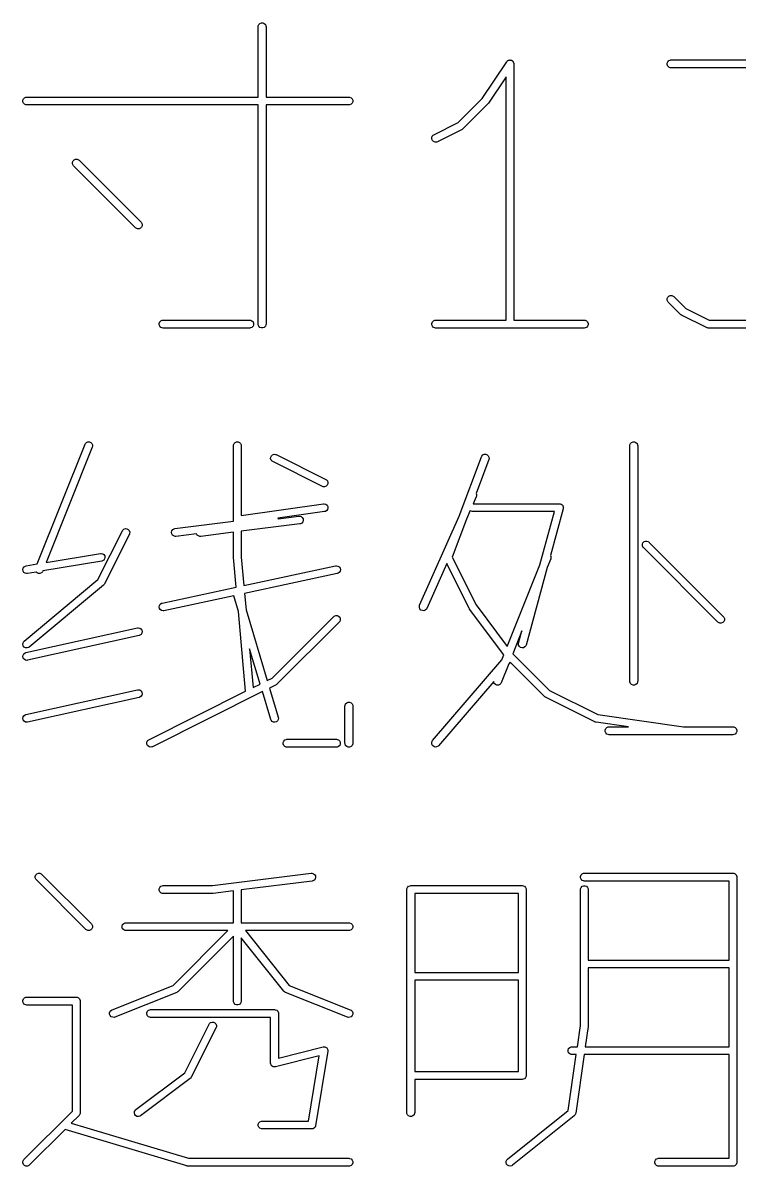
# Model space of a CAD drawing. Extents: x 20 to 200, y -176 to -20.
# Drawn here: x 42.64 to 56.41, y -176.46 to -154.49 of the extents above; entities that cross this region are included whole.
import ezdxf

# ---------------------------------------------------------------- set-up
doc = ezdxf.new("R2010")
doc.units = 0
doc.layers.add('BLACK', color=7, linetype='CONTINUOUS')

msp = doc.modelspace()

# ---------------------------------------------------------------- linework, layer by layer
at = {"layer": 'BLACK', "linetype": 'CONTINUOUS'}
for p, q in [((47.16654, -154.566569), (47.167981, -154.551937)), ((47.16654, -155.92014), (47.16654, -154.566569)), ((47.167981, -154.551937), (47.17918, -154.524901)), ((47.17918, -154.524901), (47.199872, -154.504209)), ((47.199872, -154.504209), (47.226908, -154.49301)), ((47.226908, -154.49301), (47.256172, -154.49301)), ((47.256172, -154.49301), (47.283208, -154.504209)), ((47.283208, -154.504209), (47.3039, -154.524901)), ((47.3039, -154.524901), (47.315099, -154.551937)), ((47.315099, -154.551937), (47.31654, -154.566569)), ((47.31654, -154.566569), (47.31654, -155.92014)), ((51.468967, -155.947359), (51.94104, -155.239253)), ((51.94104, -155.239253), (51.941073, -155.239211)), ((51.941073, -155.239211), (51.941084, -155.239187)), ((51.941084, -155.239187), (51.941139, -155.239131)), ((51.941139, -155.239131), (51.950355, -155.227877)), ((51.950355, -155.227877), (51.956527, -155.223743)), ((51.956527, -155.223743), (51.961776, -155.218495)), ((51.961776, -155.218495), (51.968565, -155.215682)), ((51.968565, -155.215682), (51.974671, -155.211594)), ((51.974671, -155.211594), (51.981951, -155.210137)), ((51.981951, -155.210137), (51.988812, -155.207296)), ((51.988812, -155.207296), (51.99616, -155.207296)), ((51.99616, -155.207296), (52.003365, -155.205855)), ((52.003365, -155.205855), (52.010649, -155.207296)), ((52.010649, -155.207296), (52.018076, -155.207296)), ((52.018076, -155.207296), (52.024864, -155.210108)), ((52.024864, -155.210108), (52.032073, -155.211534)), ((52.032073, -155.211534), (52.038251, -155.215653)), ((52.038251, -155.215653), (52.045112, -155.218495)), ((52.045112, -155.218495), (52.050307, -155.22369)), ((52.050307, -155.22369), (52.056422, -155.227767)), ((52.056422, -155.227767), (52.060553, -155.233936)), ((52.060553, -155.233936), (52.065804, -155.239187)), ((52.065804, -155.239187), (52.068616, -155.245976)), ((52.068616, -155.245976), (52.072705, -155.252082)), ((52.072705, -155.252082), (52.074161, -155.259362)), ((52.074161, -155.259362), (52.077003, -155.266223)), ((52.077003, -155.266223), (52.078428, -155.280701)), ((55.025123, -155.266223), (55.036322, -155.239187)), ((55.025123, -155.295487), (55.025123, -155.266223)), ((55.036322, -155.239187), (55.057014, -155.218495)), ((55.057014, -155.218495), (55.08405, -155.207296)), ((55.08405, -155.207296), (55.098682, -155.205855)), ((55.098682, -155.205855), (58.19392, -155.205855)), ((52.078428, -155.280701), (52.078444, -155.280777)), ((52.078444, -155.280777), (52.078438, -155.280802)), ((52.078438, -155.280802), (52.078444, -155.280855)), ((52.078444, -155.280855), (52.078444, -160.205855)), ((55.036322, -155.322523), (55.025123, -155.295487)), ((55.057014, -155.343215), (55.036322, -155.322523)), ((55.08405, -155.354414), (55.057014, -155.343215)), ((55.098682, -155.355855), (55.08405, -155.354414)), ((58.028638, -155.355855), (55.098682, -155.355855)), ((51.928444, -155.528563), (51.589657, -156.036743)), ((51.928444, -160.205855), (51.928444, -155.528563)), ((42.676062, -155.93278), (42.703098, -155.921581)), ((42.703098, -155.921581), (42.71773, -155.92014)), ((42.71773, -155.92014), (47.16654, -155.92014)), ((47.31654, -155.92014), (48.908206, -155.92014)), ((48.908206, -155.92014), (48.922838, -155.921581)), ((48.922838, -155.921581), (48.949874, -155.93278)), ((42.644171, -155.980508), (42.65537, -155.953472)), ((42.644171, -156.009772), (42.644171, -155.980508)), ((42.65537, -156.036808), (42.644171, -156.009772)), ((42.65537, -155.953472), (42.676062, -155.93278)), ((42.676062, -156.0575), (42.65537, -156.036808)), ((42.703098, -156.068699), (42.676062, -156.0575)), ((42.71773, -156.07014), (42.703098, -156.068699)), ((47.16654, -156.07014), (42.71773, -156.07014)), ((47.16654, -160.280855), (47.16654, -156.07014)), ((48.908206, -156.07014), (47.31654, -156.07014)), ((47.31654, -156.07014), (47.31654, -160.280855)), ((48.922838, -156.068699), (48.908206, -156.07014)), ((48.949874, -156.0575), (48.922838, -156.068699)), ((48.949874, -155.93278), (48.970566, -155.953472)), ((48.970566, -156.036808), (48.949874, -156.0575)), ((48.970566, -155.953472), (48.981765, -155.980508)), ((48.981765, -156.009772), (48.970566, -156.036808)), ((48.981765, -155.980508), (48.981765, -156.009772)), ((51.006635, -156.409691), (51.468967, -155.947359)), ((51.580286, -156.048173), (51.104096, -156.524364)), ((51.580319, -156.048132), (51.580286, -156.048173)), ((51.580341, -156.048118), (51.580319, -156.048132)), ((51.585124, -156.042276), (51.580341, -156.048118)), ((51.589613, -156.036808), (51.585124, -156.042276)), ((51.589622, -156.036785), (51.589613, -156.036808)), ((51.589657, -156.036743), (51.589622, -156.036785)), ((50.541331, -156.642344), (51.006635, -156.409691)), ((51.084604, -156.538413), (50.608413, -156.776508)), ((51.090901, -156.534448), (51.084604, -156.538413)), ((51.092731, -156.533691), (51.090901, -156.534448)), ((51.09479, -156.532), (51.092731, -156.533691)), ((51.097046, -156.530581), (51.09479, -156.532)), ((51.098343, -156.529084), (51.097046, -156.530581)), ((51.104096, -156.524364), (51.098343, -156.529084)), ((50.500461, -156.700045), (50.509715, -156.672284)), ((50.502535, -156.729235), (50.500461, -156.700045)), ((50.515622, -156.75541), (50.502535, -156.729235)), ((50.509715, -156.672284), (50.528888, -156.650176)), ((50.53773, -156.774583), (50.515622, -156.75541)), ((50.528888, -156.650176), (50.541331, -156.642344)), ((50.565491, -156.783837), (50.53773, -156.774583)), ((50.594681, -156.781763), (50.565491, -156.783837)), ((50.608413, -156.776508), (50.594681, -156.781763)), ((43.596552, -157.170986), (43.607751, -157.143949)), ((43.596552, -157.200248), (43.596552, -157.170986)), ((43.607751, -157.227285), (43.596552, -157.200248)), ((43.607751, -157.143949), (43.628443, -157.123257)), ((43.617078, -157.23865), (43.607751, -157.227285)), ((44.807554, -158.429126), (43.617078, -157.23865)), ((43.628443, -157.123257), (43.65548, -157.112058)), ((43.65548, -157.112058), (43.684742, -157.112058)), ((43.684742, -157.112058), (43.711779, -157.123257)), ((43.711779, -157.123257), (43.723144, -157.132584)), ((43.723144, -157.132584), (44.91362, -158.32306)), ((44.91362, -158.32306), (44.922947, -158.334425)), ((44.922947, -158.334425), (44.934146, -158.361461)), ((44.818919, -158.438453), (44.807554, -158.429126)), ((44.845955, -158.449652), (44.818919, -158.438453)), ((44.875218, -158.449652), (44.845955, -158.449652)), ((44.902254, -158.438453), (44.875218, -158.449652)), ((44.922947, -158.41776), (44.902254, -158.438453)), ((44.934146, -158.390724), (44.922947, -158.41776)), ((44.934146, -158.361461), (44.934146, -158.390724)), ((55.025123, -159.790032), (55.036322, -159.762996)), ((55.025123, -159.819295), (55.025123, -159.790032)), ((55.036321, -159.846332), (55.025123, -159.819295)), ((55.045649, -159.857697), (55.036321, -159.846332)), ((55.036322, -159.762996), (55.057014, -159.742303)), ((55.283744, -160.095793), (55.045649, -159.857697)), ((55.057014, -159.742303), (55.084051, -159.731105)), ((55.084051, -159.731105), (55.113314, -159.731105)), ((55.113314, -159.731105), (55.14035, -159.742304)), ((55.14035, -159.742304), (55.151715, -159.751631)), ((55.151715, -159.751631), (55.381204, -159.981121)), ((55.289493, -160.100511), (55.283744, -160.095793)), ((55.290793, -160.10201), (55.289493, -160.100511)), ((55.293052, -160.103431), (55.290793, -160.10201)), ((55.295109, -160.10512), (55.293052, -160.103431)), ((55.381204, -159.981121), (55.830673, -160.205855)), ((45.263219, -160.266223), (45.274418, -160.239187)), ((45.263219, -160.295487), (45.263219, -160.266223)), ((45.274418, -160.322523), (45.263219, -160.295487)), ((45.274418, -160.239187), (45.29511, -160.218495)), ((45.29511, -160.343215), (45.274418, -160.322523)), ((45.29511, -160.218495), (45.322146, -160.207296)), ((45.322146, -160.207296), (45.336778, -160.205855)), ((45.336778, -160.205855), (47.003444, -160.205855)), ((47.003444, -160.205855), (47.018076, -160.207296)), ((47.018076, -160.207296), (47.045112, -160.218495)), ((47.045112, -160.218495), (47.065804, -160.239187)), ((47.065804, -160.322523), (47.045112, -160.343215)), ((47.065804, -160.239187), (47.077003, -160.266223)), ((47.077003, -160.295487), (47.065804, -160.322523)), ((47.077003, -160.266223), (47.077003, -160.295487)), ((47.167981, -160.295487), (47.16654, -160.280855)), ((47.17918, -160.322523), (47.167981, -160.295487)), ((47.199872, -160.343215), (47.17918, -160.322523)), ((47.3039, -160.322523), (47.283208, -160.343215)), ((47.315099, -160.295487), (47.3039, -160.322523)), ((47.31654, -160.280855), (47.315099, -160.295487)), ((50.501313, -160.266223), (50.512512, -160.239187)), ((50.501313, -160.295487), (50.501313, -160.266223)), ((50.512512, -160.322523), (50.501313, -160.295487)), ((50.512512, -160.239187), (50.533204, -160.218495)), ((50.533204, -160.343215), (50.512512, -160.322523)), ((50.533204, -160.218495), (50.56024, -160.207296)), ((50.56024, -160.207296), (50.574872, -160.205855)), ((50.574872, -160.205855), (51.928444, -160.205855)), ((52.078444, -160.205855), (53.432015, -160.205855)), ((53.432015, -160.205855), (53.446647, -160.207296)), ((53.446647, -160.207296), (53.473683, -160.218495)), ((53.473683, -160.218495), (53.494375, -160.239187)), ((53.494375, -160.322523), (53.473683, -160.343215)), ((53.494375, -160.239187), (53.505574, -160.266223)), ((53.505574, -160.295487), (53.494375, -160.322523)), ((53.505574, -160.266223), (53.505574, -160.295487)), ((55.296936, -160.105877), (55.295109, -160.10512)), ((55.303236, -160.109842), (55.296936, -160.105877)), ((55.779427, -160.347937), (55.303236, -160.109842)), ((55.830673, -160.205855), (57.223834, -160.205855)), ((45.322146, -160.354414), (45.29511, -160.343215)), ((45.336778, -160.355855), (45.322146, -160.354414)), ((47.003444, -160.355855), (45.336778, -160.355855)), ((47.018076, -160.354414), (47.003444, -160.355855)), ((47.045112, -160.343215), (47.018076, -160.354414)), ((47.226908, -160.354414), (47.199872, -160.343215)), ((47.256172, -160.354414), (47.226908, -160.354414)), ((47.283208, -160.343215), (47.256172, -160.354414)), ((50.56024, -160.354414), (50.533204, -160.343215)), ((50.574872, -160.355855), (50.56024, -160.354414)), ((53.432015, -160.355855), (50.574872, -160.355855)), ((53.446647, -160.354414), (53.432015, -160.355855)), ((53.473683, -160.343215), (53.446647, -160.354414)), ((55.793158, -160.353192), (55.779427, -160.347937)), ((55.795847, -160.353383), (55.793158, -160.353192)), ((55.798336, -160.354414), (55.795847, -160.353383)), ((55.812968, -160.355855), (55.798336, -160.354414)), ((57.241539, -160.355855), (55.812968, -160.355855)), ((42.91887, -164.887682), (43.83857, -162.588435)), ((43.977842, -162.644143), (43.091965, -164.858833)), ((43.83857, -162.588435), (43.845342, -162.575384)), ((43.845342, -162.575384), (43.865781, -162.554441)), ((43.865781, -162.554441), (43.892678, -162.542914)), ((43.892678, -162.542914), (43.92194, -162.542557)), ((43.92194, -162.542557), (43.949111, -162.553425)), ((43.949111, -162.553425), (43.970054, -162.573864)), ((43.970054, -162.573864), (43.981581, -162.600761)), ((43.981938, -162.630023), (43.977842, -162.644143)), ((43.981581, -162.600761), (43.981938, -162.630023)), ((46.690349, -162.616289), (46.69179, -162.601657)), ((46.690349, -164.067937), (46.690349, -162.616289)), ((46.69179, -162.601657), (46.702989, -162.574621)), ((46.702989, -162.574621), (46.723681, -162.553929)), ((46.723681, -162.553929), (46.750717, -162.54273)), ((46.750717, -162.54273), (46.779981, -162.54273)), ((46.779981, -162.54273), (46.807017, -162.553929)), ((46.807017, -162.553929), (46.827709, -162.574621)), ((46.827709, -162.574621), (46.838908, -162.601657)), ((46.838908, -162.601657), (46.840349, -162.616289)), ((46.840349, -162.616289), (46.840349, -163.958384)), ((54.309396, -162.616289), (54.310837, -162.601657)), ((54.309396, -167.140099), (54.309396, -162.616289)), ((54.310837, -162.601657), (54.322036, -162.574621)), ((54.322036, -162.574621), (54.342728, -162.553929)), ((54.342728, -162.553929), (54.369764, -162.54273)), ((54.369764, -162.54273), (54.399028, -162.54273)), ((54.399028, -162.54273), (54.426064, -162.553929)), ((54.426064, -162.553929), (54.446756, -162.574621)), ((54.446756, -162.574621), (54.457955, -162.601657)), ((54.457955, -162.601657), (54.459396, -162.616289)), ((54.459396, -162.616289), (54.459396, -167.140099)), ((47.405224, -162.863765), (47.407298, -162.834575)), ((47.414478, -162.891526), (47.405224, -162.863765)), ((47.407298, -162.834575), (47.420385, -162.8084)), ((47.433651, -162.913634), (47.414478, -162.891526)), ((47.420385, -162.8084), (47.442493, -162.789227)), ((47.446094, -162.921466), (47.433651, -162.913634)), ((47.442493, -162.789227), (47.470254, -162.779973)), ((48.398475, -163.397657), (47.446094, -162.921466)), ((47.470254, -162.779973), (47.499444, -162.782047)), ((47.499444, -162.782047), (47.513176, -162.787302)), ((47.513176, -162.787302), (48.465557, -163.263493)), ((51.029239, -163.96882), (51.457028, -162.82805)), ((51.597478, -162.880719), (51.353552, -163.531186)), ((51.457028, -162.82805), (51.463515, -162.814856)), ((51.463515, -162.814856), (51.483494, -162.793473)), ((51.483494, -162.793473), (51.510134, -162.781364)), ((51.510134, -162.781364), (51.539381, -162.780371)), ((51.539381, -162.780371), (51.566781, -162.790647)), ((51.566781, -162.790647), (51.588164, -162.810626)), ((51.588164, -162.810626), (51.600273, -162.837265)), ((51.601266, -162.866512), (51.597478, -162.880719)), ((51.600273, -162.837265), (51.601266, -162.866512)), ((48.412207, -163.402912), (48.398475, -163.397657)), ((48.469158, -163.395732), (48.441397, -163.404986)), ((48.465557, -163.263493), (48.478, -163.271326)), ((48.491266, -163.376559), (48.469158, -163.395732)), ((48.478, -163.271326), (48.497174, -163.293433)), ((48.504353, -163.350385), (48.491266, -163.376559)), ((48.497174, -163.293433), (48.506427, -163.321194)), ((48.506427, -163.321194), (48.504353, -163.350385)), ((48.441397, -163.404986), (48.412207, -163.402912)), ((51.357694, -163.59913), (51.298745, -163.731765)), ((51.353552, -163.531186), (51.363066, -163.55592)), ((51.36232, -163.585174), (51.357694, -163.59913)), ((51.363066, -163.55592), (51.36232, -163.585174)), ((46.840349, -163.958384), (48.42141, -163.732519)), ((48.42141, -163.732519), (48.436098, -163.731876)), ((48.436098, -163.731876), (48.464446, -163.739139)), ((48.464446, -163.739139), (48.487857, -163.756697)), ((48.487857, -163.756697), (48.502767, -163.781877)), ((48.506905, -163.810847), (48.499642, -163.839195)), ((48.502767, -163.781877), (48.506905, -163.810847)), ((51.298745, -163.731765), (52.955825, -163.731765)), ((53.028182, -163.826499), (52.783132, -164.725014)), ((52.955825, -163.731765), (52.959587, -163.732135)), ((52.959587, -163.732135), (52.961063, -163.731948)), ((52.961063, -163.731948), (52.962973, -163.732468)), ((52.962973, -163.732468), (52.970457, -163.733206)), ((52.970457, -163.733206), (52.979673, -163.737023)), ((52.979673, -163.737023), (52.989296, -163.739648)), ((52.989296, -163.739648), (52.993076, -163.742575)), ((52.993076, -163.742575), (52.997493, -163.744405)), ((52.997493, -163.744405), (53.004546, -163.751458)), ((53.004546, -163.751458), (53.012433, -163.757566)), ((53.012433, -163.757566), (53.014804, -163.761716)), ((53.014804, -163.761716), (53.018185, -163.765097)), ((53.018185, -163.765097), (53.022002, -163.774312)), ((53.022002, -163.774312), (53.026951, -163.782973)), ((53.026951, -163.782973), (53.027553, -163.787714)), ((53.027553, -163.787714), (53.029384, -163.792133)), ((53.028814, -163.822771), (53.028182, -163.826499)), ((53.029384, -163.821397), (53.028814, -163.822771)), ((53.029384, -163.792133), (53.029384, -163.802108)), ((53.029384, -163.802108), (53.030642, -163.812003)), ((53.030642, -163.812003), (53.029384, -163.819415)), ((53.029384, -163.819415), (53.029384, -163.821397)), ((48.442623, -163.881011), (47.544076, -164.009374)), ((47.544076, -164.009374), (47.550113, -164.01999)), ((47.550113, -164.01999), (47.946522, -163.970439)), ((47.946522, -163.970439), (47.96122, -163.970054)), ((47.96122, -163.970054), (47.989436, -163.977813)), ((47.989436, -163.977813), (48.012535, -163.995779)), ((48.012535, -163.995779), (48.027001, -164.021217)), ((48.03063, -164.050255), (48.022871, -164.078471)), ((48.027001, -164.021217), (48.03063, -164.050255)), ((48.456904, -163.877515), (48.442623, -163.881011)), ((48.482084, -163.862605), (48.456904, -163.877515)), ((48.499642, -163.839195), (48.482084, -163.862605)), ((50.268241, -165.681067), (51.029239, -163.96882)), ((51.168126, -164.025656), (50.894676, -164.754857)), ((51.240709, -163.862344), (51.168126, -164.025656)), ((51.24749, -163.869125), (51.240709, -163.862344)), ((51.274526, -163.880324), (51.24749, -163.869125)), ((51.289158, -163.881765), (51.274526, -163.880324)), ((52.857631, -163.881765), (51.289158, -163.881765)), ((52.578474, -164.905342), (52.857631, -163.881765)), ((44.086235, -165.187762), (44.55541, -164.249415)), ((44.55541, -164.249415), (44.563243, -164.236972)), ((44.563243, -164.236972), (44.58535, -164.217798)), ((44.58535, -164.217798), (44.613111, -164.208545)), ((44.613111, -164.208545), (44.642302, -164.210619)), ((44.642302, -164.210619), (44.668476, -164.223706)), ((44.668476, -164.223706), (44.687649, -164.245814)), ((44.687649, -164.245814), (44.696903, -164.273575)), ((44.696903, -164.273575), (44.694829, -164.302765)), ((45.500067, -164.277561), (45.507826, -164.249345)), ((45.503697, -164.306599), (45.500067, -164.277561)), ((45.507826, -164.249345), (45.525792, -164.226246)), ((45.525792, -164.226246), (45.55123, -164.21178)), ((45.55123, -164.21178), (45.56557, -164.208535)), ((45.56557, -164.208535), (46.690349, -164.067937)), ((47.965127, -164.119281), (46.840349, -164.259878)), ((46.840349, -164.259878), (46.840349, -164.755744)), ((47.979468, -164.116036), (47.965127, -164.119281)), ((48.004906, -164.10157), (47.979468, -164.116036)), ((48.022871, -164.078471), (48.004906, -164.10157)), ((44.689574, -164.316497), (44.213383, -165.268878)), ((44.694829, -164.302765), (44.689574, -164.316497)), ((45.518163, -164.332037), (45.503697, -164.306599)), ((45.541262, -164.350003), (45.518163, -164.332037)), ((45.569478, -164.357762), (45.541262, -164.350003)), ((45.584176, -164.357377), (45.569478, -164.357762)), ((45.980584, -164.307825), (45.584176, -164.357377)), ((45.994353, -164.332037), (45.980584, -164.307825)), ((46.017452, -164.350003), (45.994353, -164.332037)), ((46.045668, -164.357762), (46.017452, -164.350003)), ((46.060366, -164.357377), (46.045668, -164.357762)), ((46.690349, -164.278628), (46.060366, -164.357377)), ((46.690349, -164.759146), (46.690349, -164.278628)), ((54.548933, -164.50642), (54.560132, -164.479383)), ((54.560132, -164.479383), (54.580824, -164.458691)), ((54.580824, -164.458691), (54.607861, -164.447492)), ((54.607861, -164.447492), (54.637123, -164.447492)), ((54.637123, -164.447492), (54.66416, -164.458691)), ((54.66416, -164.458691), (54.675525, -164.468018)), ((54.675525, -164.468018), (56.104096, -165.896589)), ((43.091965, -164.858833), (44.133971, -164.685167)), ((44.133971, -164.685167), (44.148641, -164.684182)), ((44.148641, -164.684182), (44.17715, -164.690784)), ((44.17715, -164.690784), (44.200962, -164.707793)), ((44.200962, -164.707793), (44.216453, -164.73262)), ((54.548933, -164.535682), (54.548933, -164.50642)), ((54.560132, -164.562719), (54.548933, -164.535682)), ((54.569459, -164.574084), (54.560132, -164.562719)), ((55.99803, -166.002655), (54.569459, -164.574084)), ((42.666377, -164.94258), (42.691204, -164.927088)), ((42.691204, -164.927088), (42.7054, -164.923261)), ((42.7054, -164.923261), (42.91887, -164.887682)), ((44.158631, -164.833126), (43.026792, -165.021765)), ((44.172827, -164.829299), (44.158631, -164.833126)), ((44.197654, -164.813807), (44.172827, -164.829299)), ((44.214662, -164.789995), (44.197654, -164.813807)), ((44.221264, -164.761486), (44.214662, -164.789995)), ((44.216453, -164.73262), (44.221264, -164.761486)), ((46.690682, -164.762532), (46.690349, -164.759146)), ((46.690657, -164.765936), (46.690682, -164.762532)), ((46.742267, -165.333648), (46.690657, -164.765936)), ((46.840349, -164.755744), (46.890007, -165.301989)), ((46.890007, -165.301989), (48.654397, -164.923906)), ((48.654397, -164.923906), (48.669006, -164.922249)), ((48.669006, -164.922249), (48.697788, -164.927535)), ((48.697788, -164.927535), (48.722356, -164.943432)), ((50.788947, -164.878809), (50.405313, -165.741987)), ((51.222076, -165.745068), (50.788947, -164.878809)), ((50.894676, -164.754857), (51.353215, -165.671937)), ((51.952315, -166.470737), (52.578474, -164.905342)), ((52.787366, -164.787), (52.720929, -164.953091)), ((52.783132, -164.725014), (52.791105, -164.743618)), ((52.791462, -164.772879), (52.787366, -164.787)), ((52.791105, -164.743618), (52.791462, -164.772879)), ((42.642766, -164.994901), (42.649368, -164.966392)), ((42.647577, -165.023767), (42.642766, -164.994901)), ((42.663069, -165.048594), (42.647577, -165.023767)), ((42.649368, -164.966392), (42.666377, -164.94258)), ((42.686881, -165.065603), (42.663069, -165.048594)), ((42.71539, -165.072205), (42.686881, -165.065603)), ((42.73006, -165.071221), (42.71539, -165.072205)), ((42.897683, -165.043283), (42.73006, -165.071221)), ((42.91492, -165.060105), (42.897683, -165.043283)), ((42.942091, -165.070973), (42.91492, -165.060105)), ((42.971353, -165.070616), (42.942091, -165.070973)), ((42.99825, -165.059089), (42.971353, -165.070616)), ((43.018689, -165.038146), (42.99825, -165.059089)), ((43.025461, -165.025095), (43.018689, -165.038146)), ((43.026792, -165.021765), (43.025461, -165.025095)), ((48.685826, -165.070576), (46.903687, -165.452463)), ((48.699831, -165.066101), (48.685826, -165.070576)), ((48.723921, -165.049486), (48.699831, -165.066101)), ((48.722356, -164.943432), (48.738972, -164.967521)), ((48.739818, -165.024918), (48.723921, -165.049486)), ((48.738972, -164.967521), (48.745103, -164.996135)), ((48.745103, -164.996135), (48.739818, -165.024918)), ((52.720929, -164.953091), (52.313896, -166.445547)), ((42.669716, -166.368196), (44.086235, -165.187762)), ((44.194315, -165.292953), (42.765744, -166.48343)), ((44.204633, -165.282479), (44.194315, -165.292953)), ((44.204981, -165.281814), (44.204633, -165.282479)), ((44.205551, -165.281321), (44.204981, -165.281814)), ((44.213383, -165.268878), (44.205551, -165.281321)), ((45.321063, -165.638192), (46.742267, -165.333648)), ((46.694221, -165.497348), (45.352493, -165.784862)), ((46.784508, -165.798304), (46.694221, -165.497348)), ((46.903687, -165.452463), (46.932524, -165.769675)), ((45.261786, -165.712633), (45.267072, -165.68385)), ((45.267918, -165.741247), (45.261786, -165.712633)), ((45.267072, -165.68385), (45.282969, -165.659282)), ((45.284533, -165.765336), (45.267918, -165.741247)), ((45.282969, -165.659282), (45.307058, -165.642667)), ((45.309101, -165.781233), (45.284533, -165.765336)), ((45.307058, -165.642667), (45.321063, -165.638192)), ((45.337884, -165.786519), (45.309101, -165.781233)), ((45.352493, -165.784862), (45.337884, -165.786519)), ((46.924117, -167.334005), (46.784508, -165.798304)), ((46.932524, -165.769675), (47.339514, -167.126306)), ((50.262869, -165.724277), (50.263615, -165.695023)), ((50.273374, -165.751589), (50.262869, -165.724277)), ((50.263615, -165.695023), (50.268241, -165.681067)), ((50.293531, -165.772803), (50.273374, -165.751589)), ((50.320273, -165.784689), (50.293531, -165.772803)), ((50.349527, -165.785435), (50.320273, -165.784689)), ((50.376839, -165.77493), (50.349527, -165.785435)), ((50.398053, -165.754773), (50.376839, -165.77493)), ((50.405313, -165.741987), (50.398053, -165.754773)), ((51.225673, -165.750783), (51.222076, -165.745068)), ((51.229158, -165.756527), (51.225673, -165.750783)), ((51.887098, -166.63378), (51.229158, -165.756527)), ((51.353215, -165.671937), (51.952315, -166.470737)), ((47.435207, -167.07846), (48.617078, -165.896589)), ((48.723144, -166.002655), (47.532668, -167.193132)), ((48.617078, -165.896589), (48.628443, -165.887262)), ((48.628443, -165.887262), (48.65548, -165.876063)), ((48.65548, -165.876063), (48.684742, -165.876063)), ((48.684742, -165.876063), (48.711779, -165.887262)), ((48.711779, -165.887262), (48.732471, -165.907954)), ((48.732471, -165.99129), (48.723144, -166.002655)), ((48.732471, -165.907954), (48.74367, -165.934991)), ((48.74367, -165.964253), (48.732471, -165.99129)), ((48.74367, -165.934991), (48.74367, -165.964253)), ((56.009395, -166.011982), (55.99803, -166.002655)), ((56.036431, -166.023181), (56.009395, -166.011982)), ((56.065694, -166.023181), (56.036431, -166.023181)), ((56.09273, -166.011982), (56.065694, -166.023181)), ((56.113423, -165.991289), (56.09273, -166.011982)), ((56.104096, -165.896589), (56.113423, -165.907954)), ((56.113423, -165.907954), (56.124622, -165.93499)), ((56.124622, -165.964253), (56.113423, -165.991289)), ((56.124622, -165.93499), (56.124622, -165.964253)), ((42.70146, -166.590694), (44.844317, -166.114504)), ((44.844317, -166.114504), (44.858913, -166.112737)), ((44.858913, -166.112737), (44.887735, -166.117804)), ((44.887735, -166.117804), (44.912423, -166.133515)), ((44.91479, -166.239554), (44.890827, -166.256351)), ((44.912423, -166.133515), (44.92922, -166.157477)), ((44.930501, -166.214866), (44.91479, -166.239554)), ((44.92922, -166.157477), (44.935568, -166.186044)), ((44.935568, -166.186044), (44.930501, -166.214866)), ((52.232283, -166.174705), (52.057678, -166.61122)), ((52.169182, -166.406079), (52.232283, -166.174705)), ((42.643149, -166.433725), (42.645798, -166.404582)), ((42.651853, -166.461664), (42.643149, -166.433725)), ((42.645798, -166.404582), (42.659398, -166.378671)), ((42.670588, -166.484145), (42.651853, -166.461664)), ((42.659398, -166.378671), (42.669716, -166.368196)), ((44.876856, -166.260932), (42.734, -166.737122)), ((44.890827, -166.256351), (44.876856, -166.260932)), ((52.166722, -166.420575), (52.169182, -166.406079)), ((52.170413, -166.449605), (52.166722, -166.420575)), ((52.184931, -166.475012), (52.170413, -166.449605)), ((52.308656, -166.459284), (52.290738, -166.482421)), ((52.313896, -166.445547), (52.308656, -166.459284)), ((42.642749, -166.665582), (42.647816, -166.63676)), ((42.649097, -166.694149), (42.642749, -166.665582)), ((42.647816, -166.63676), (42.663526, -166.612072)), ((42.663526, -166.612072), (42.687489, -166.595275)), ((42.696499, -166.497745), (42.670588, -166.484145)), ((42.687489, -166.595275), (42.70146, -166.590694)), ((42.725642, -166.500394), (42.696499, -166.497745)), ((42.753581, -166.49169), (42.725642, -166.500394)), ((42.765744, -166.48343), (42.753581, -166.49169)), ((47.203336, -167.194395), (47.000613, -166.518653)), ((47.000613, -166.518653), (47.068187, -167.26197)), ((51.849133, -166.728692), (51.887098, -166.63378)), ((52.057678, -166.61122), (52.060245, -166.614643)), ((52.060245, -166.614643), (52.762156, -167.316554)), ((52.208068, -166.49293), (52.184931, -166.475012)), ((52.236301, -166.50063), (52.208068, -166.49293)), ((52.265331, -166.496939), (52.236301, -166.50063)), ((52.290738, -166.482421), (52.265331, -166.496939)), ((42.665894, -166.718112), (42.649097, -166.694149)), ((42.690582, -166.733822), (42.665894, -166.718112)), ((42.719404, -166.738889), (42.690582, -166.733822)), ((42.734, -166.737122), (42.719404, -166.738889)), ((50.517928, -168.281766), (51.849133, -166.728692)), ((51.979183, -166.807456), (51.834985, -167.167953)), ((52.00768, -166.77421), (51.979183, -166.807456)), ((52.664697, -167.431227), (52.00768, -166.77421)), ((47.339514, -167.126306), (47.435207, -167.07846)), ((42.70146, -167.78117), (44.844317, -167.30498)), ((44.844317, -167.30498), (44.858913, -167.303213)), ((44.858913, -167.303213), (44.887735, -167.30828)), ((44.887735, -167.30828), (44.912423, -167.323991)), ((44.912423, -167.323991), (44.92922, -167.347953)), ((44.92922, -167.347953), (44.935568, -167.37652)), ((45.065141, -168.263493), (46.924117, -167.334005)), ((47.247085, -167.340226), (45.132223, -168.397657)), ((47.068187, -167.26197), (47.203336, -167.194395)), ((47.407798, -167.875935), (47.247085, -167.340226)), ((47.513176, -167.207181), (47.383263, -167.272137)), ((47.383263, -167.272137), (47.551472, -167.832833)), ((47.519475, -167.203216), (47.513176, -167.207181)), ((47.521303, -167.202459), (47.519475, -167.203216)), ((47.523359, -167.20077), (47.521303, -167.202459)), ((47.525619, -167.199349), (47.523359, -167.20077)), ((47.526918, -167.19785), (47.525619, -167.199349)), ((47.532668, -167.193132), (47.526918, -167.19785)), ((51.691816, -167.142717), (50.631816, -168.379384)), ((51.691974, -167.155627), (51.691816, -167.142717)), ((51.703501, -167.182524), (51.691974, -167.155627)), ((51.724444, -167.202963), (51.703501, -167.182524)), ((51.751615, -167.213831), (51.724444, -167.202963)), ((51.780877, -167.213474), (51.751615, -167.213831)), ((51.807774, -167.201947), (51.780877, -167.213474)), ((51.828213, -167.181004), (51.807774, -167.201947)), ((51.834985, -167.167953), (51.828213, -167.181004)), ((52.762156, -167.316554), (53.692766, -167.781859)), ((54.310837, -167.154731), (54.309396, -167.140099)), ((54.322036, -167.181767), (54.310837, -167.154731)), ((54.342728, -167.202459), (54.322036, -167.181767)), ((54.369764, -167.213658), (54.342728, -167.202459)), ((54.399028, -167.213658), (54.369764, -167.213658)), ((54.426064, -167.202459), (54.399028, -167.213658)), ((54.446756, -167.181767), (54.426064, -167.202459)), ((54.457955, -167.154731), (54.446756, -167.181767)), ((54.459396, -167.140099), (54.457955, -167.154731)), ((44.876856, -167.451408), (42.734, -167.927598)), ((44.890827, -167.446827), (44.876856, -167.451408)), ((44.91479, -167.43003), (44.890827, -167.446827)), ((44.930501, -167.405342), (44.91479, -167.43003)), ((44.935568, -167.37652), (44.930501, -167.405342)), ((48.845846, -167.574621), (48.866538, -167.553929)), ((48.866538, -167.553929), (48.893574, -167.54273)), ((48.893574, -167.54273), (48.922838, -167.54273)), ((48.922838, -167.54273), (48.949874, -167.553929)), ((48.949874, -167.553929), (48.970566, -167.574621)), ((52.670446, -167.435945), (52.664697, -167.431227)), ((52.671746, -167.437444), (52.670446, -167.435945)), ((52.674005, -167.438865), (52.671746, -167.437444)), ((52.676062, -167.440554), (52.674005, -167.438865)), ((52.677889, -167.441311), (52.676062, -167.440554)), ((52.684189, -167.445276), (52.677889, -167.441311)), ((53.63657, -167.921466), (52.684189, -167.445276)), ((42.663526, -167.802548), (42.687489, -167.785751)), ((42.687489, -167.785751), (42.70146, -167.78117)), ((48.833206, -167.616289), (48.834647, -167.601657)), ((48.833206, -168.330575), (48.833206, -167.616289)), ((48.834647, -167.601657), (48.845846, -167.574621)), ((48.970566, -167.574621), (48.981765, -167.601657)), ((48.981765, -167.601657), (48.983206, -167.616289)), ((48.983206, -167.616289), (48.983206, -168.330575)), ((53.692766, -167.781859), (55.342106, -168.01748)), ((42.642749, -167.856058), (42.647816, -167.827236)), ((42.649097, -167.884625), (42.642749, -167.856058)), ((42.647816, -167.827236), (42.663526, -167.802548)), ((42.665894, -167.908588), (42.649097, -167.884625)), ((42.690582, -167.924298), (42.665894, -167.908588)), ((42.719404, -167.929365), (42.690582, -167.924298)), ((42.734, -167.927598), (42.719404, -167.929365)), ((47.413383, -167.889536), (47.407798, -167.875935)), ((47.431878, -167.912214), (47.413383, -167.889536)), ((47.457643, -167.926087), (47.431878, -167.912214)), ((47.486757, -167.929045), (47.457643, -167.926087)), ((47.514787, -167.920636), (47.486757, -167.929045)), ((47.537465, -167.902141), (47.514787, -167.920636)), ((47.551338, -167.876376), (47.537465, -167.902141)), ((47.554296, -167.847262), (47.551338, -167.876376)), ((47.551472, -167.832833), (47.554296, -167.847262)), ((53.64352, -167.924125), (53.63657, -167.921466)), ((53.645223, -167.925134), (53.64352, -167.924125)), ((53.647809, -167.925767), (53.645223, -167.925134)), ((53.650302, -167.926721), (53.647809, -167.925767)), ((53.652279, -167.926861), (53.650302, -167.926721)), ((53.659504, -167.92863), (53.652279, -167.926861)), ((54.281452, -168.01748), (53.659504, -167.92863)), ((53.834647, -168.077848), (53.845846, -168.050812)), ((53.834647, -168.107112), (53.834647, -168.077848)), ((53.845846, -168.134148), (53.834647, -168.107112)), ((53.845846, -168.050812), (53.866538, -168.03012)), ((53.866538, -168.15484), (53.845846, -168.134148)), ((53.866538, -168.03012), (53.893574, -168.018921)), ((53.893574, -168.166039), (53.866538, -168.15484)), ((53.893574, -168.018921), (53.908206, -168.01748)), ((53.908206, -168.16748), (53.893574, -168.166039)), ((53.908206, -168.01748), (54.281452, -168.01748)), ((56.289158, -168.16748), (53.908206, -168.16748)), ((55.342106, -168.01748), (56.289158, -168.01748)), ((56.289158, -168.01748), (56.30379, -168.018921)), ((56.30379, -168.166039), (56.289158, -168.16748)), ((56.30379, -168.018921), (56.330826, -168.03012)), ((56.330826, -168.15484), (56.30379, -168.166039)), ((56.330826, -168.03012), (56.351518, -168.050812)), ((56.351518, -168.134148), (56.330826, -168.15484)), ((56.351518, -168.050812), (56.362717, -168.077848)), ((56.362717, -168.107112), (56.351518, -168.134148)), ((56.362717, -168.077848), (56.362717, -168.107112)), ((45.024271, -168.321194), (45.033525, -168.293433)), ((45.026345, -168.350384), (45.024271, -168.321194)), ((45.039432, -168.376559), (45.026345, -168.350384)), ((45.033525, -168.293433), (45.052698, -168.271325)), ((45.06154, -168.395732), (45.039432, -168.376559)), ((45.052698, -168.271325), (45.065141, -168.263493)), ((45.089301, -168.404986), (45.06154, -168.395732)), ((45.118491, -168.402912), (45.089301, -168.404986)), ((45.132223, -168.397657), (45.118491, -168.402912)), ((47.644171, -168.315943), (47.65537, -168.288907)), ((47.644171, -168.345207), (47.644171, -168.315943)), ((47.65537, -168.372243), (47.644171, -168.345207)), ((47.65537, -168.288907), (47.676062, -168.268215)), ((47.676062, -168.392935), (47.65537, -168.372243)), ((47.676062, -168.268215), (47.703098, -168.257016)), ((47.703098, -168.404134), (47.676062, -168.392935)), ((47.703098, -168.257016), (47.71773, -168.255575)), ((47.71773, -168.405575), (47.703098, -168.404134)), ((47.71773, -168.255575), (48.670111, -168.255575)), ((48.670111, -168.405575), (47.71773, -168.405575)), ((48.670111, -168.255575), (48.684743, -168.257016)), ((48.684743, -168.404134), (48.670111, -168.405575)), ((48.684743, -168.257016), (48.711779, -168.268215)), ((48.711779, -168.392935), (48.684743, -168.404134)), ((48.711779, -168.268215), (48.732471, -168.288907)), ((48.732471, -168.372243), (48.711779, -168.392935)), ((48.732471, -168.288907), (48.74367, -168.315943)), ((48.74367, -168.345207), (48.732471, -168.372243)), ((48.74367, -168.315943), (48.74367, -168.345207)), ((48.834647, -168.345207), (48.833206, -168.330575)), ((48.845846, -168.372243), (48.834647, -168.345207)), ((48.866538, -168.392935), (48.845846, -168.372243)), ((48.893574, -168.404134), (48.866538, -168.392935)), ((48.922838, -168.404134), (48.893574, -168.404134)), ((48.949874, -168.392935), (48.922838, -168.404134)), ((48.970566, -168.372243), (48.949874, -168.392935)), ((48.981765, -168.345207), (48.970566, -168.372243)), ((48.983206, -168.330575), (48.981765, -168.345207)), ((50.500408, -168.321628), (50.509499, -168.293813)), ((50.502652, -168.350805), (50.500408, -168.321628)), ((50.515891, -168.376903), (50.502652, -168.350805)), ((50.509499, -168.293813), (50.517928, -168.281766)), ((50.53811, -168.395948), (50.515891, -168.376903)), ((50.565925, -168.405039), (50.53811, -168.395948)), ((50.595102, -168.402795), (50.565925, -168.405039)), ((50.6212, -168.389556), (50.595102, -168.402795)), ((50.631816, -168.379384), (50.6212, -168.389556)), ((42.882266, -170.889473), (42.893465, -170.862436)), ((42.893465, -170.862436), (42.914157, -170.841744)), ((42.914157, -170.841744), (42.941194, -170.830545)), ((42.941194, -170.830545), (42.970456, -170.830545)), ((42.970456, -170.830545), (42.997493, -170.841744)), ((42.997493, -170.841744), (43.008858, -170.851071)), ((43.008858, -170.851071), (43.961239, -171.803452)), ((46.284488, -171.0672), (48.184617, -170.829683)), ((48.184617, -170.829683), (48.199315, -170.829298)), ((48.199315, -170.829298), (48.227531, -170.837057)), ((48.227531, -170.837057), (48.25063, -170.855023)), ((48.25063, -170.855023), (48.265096, -170.880461)), ((53.358456, -170.889472), (53.369655, -170.862436)), ((53.369655, -170.862436), (53.390347, -170.841744)), ((53.390347, -170.841744), (53.417383, -170.830545)), ((53.417383, -170.830545), (53.432015, -170.829104)), ((53.432015, -170.829104), (56.289158, -170.829104)), ((56.289158, -170.829104), (56.30379, -170.830545)), ((56.30379, -170.830545), (56.330826, -170.841744)), ((56.330826, -170.841744), (56.351518, -170.862436)), ((56.351518, -170.862436), (56.362717, -170.889472)), ((42.882266, -170.918735), (42.882266, -170.889473)), ((42.893465, -170.945772), (42.882266, -170.918735)), ((42.902792, -170.957137), (42.893465, -170.945772)), ((43.855173, -171.909518), (42.902792, -170.957137)), ((45.274418, -171.100532), (45.29511, -171.07984)), ((45.29511, -171.07984), (45.322146, -171.068641)), ((45.322146, -171.068641), (45.336778, -171.0672)), ((45.336778, -171.0672), (46.284488, -171.0672)), ((48.203222, -170.978525), (46.840349, -171.148884)), ((48.217563, -170.97528), (48.203222, -170.978525)), ((48.243001, -170.960814), (48.217563, -170.97528)), ((48.260966, -170.937715), (48.243001, -170.960814)), ((48.268725, -170.909499), (48.260966, -170.937715)), ((48.265096, -170.880461), (48.268725, -170.909499)), ((50.036322, -171.100532), (50.057014, -171.07984)), ((50.057014, -171.07984), (50.08405, -171.068641)), ((50.08405, -171.068641), (50.098682, -171.0672)), ((50.098682, -171.0672), (52.241539, -171.0672)), ((52.241539, -171.0672), (52.256171, -171.068641)), ((52.256171, -171.068641), (52.283207, -171.07984)), ((52.283207, -171.07984), (52.303899, -171.100532)), ((53.358456, -170.918736), (53.358456, -170.889472)), ((53.369655, -170.945772), (53.358456, -170.918736)), ((53.390347, -170.966464), (53.369655, -170.945772)), ((53.369655, -171.100532), (53.390347, -171.07984)), ((53.417383, -170.977663), (53.390347, -170.966464)), ((53.390347, -171.07984), (53.417383, -171.068641)), ((53.432015, -170.979104), (53.417383, -170.977663)), ((53.417383, -171.068641), (53.446647, -171.068641)), ((56.214158, -170.979104), (53.432015, -170.979104)), ((53.446647, -171.068641), (53.473683, -171.07984)), ((53.473683, -171.07984), (53.494375, -171.100532)), ((56.214158, -172.495771), (56.214158, -170.979104)), ((56.362717, -170.889472), (56.364158, -170.904104)), ((56.364158, -170.904104), (56.364158, -176.380295)), ((45.263219, -171.127568), (45.274418, -171.100532)), ((45.263219, -171.156832), (45.263219, -171.127568)), ((45.274418, -171.183868), (45.263219, -171.156832)), ((45.29511, -171.20456), (45.274418, -171.183868)), ((45.322146, -171.215759), (45.29511, -171.20456)), ((45.336778, -171.2172), (45.322146, -171.215759)), ((46.289159, -171.2172), (45.336778, -171.2172)), ((46.293797, -171.216743), (46.289159, -171.2172)), ((46.298462, -171.216621), (46.293797, -171.216743)), ((46.690349, -171.167634), (46.298462, -171.216621)), ((46.690349, -171.781485), (46.690349, -171.167634)), ((46.840349, -171.148884), (46.840349, -171.781485)), ((50.023682, -171.1422), (50.025123, -171.127568)), ((50.023682, -175.427914), (50.023682, -171.1422)), ((50.025123, -171.127568), (50.036322, -171.100532)), ((52.166539, -171.2172), (50.173682, -171.2172)), ((50.173682, -171.2172), (50.173682, -172.733866)), ((52.166539, -172.733866), (52.166539, -171.2172)), ((52.303899, -171.100532), (52.315098, -171.127568)), ((52.315098, -171.127568), (52.316539, -171.1422)), ((52.316539, -171.1422), (52.316539, -174.713628)), ((53.357015, -171.1422), (53.358456, -171.127568)), ((53.357015, -173.755918), (53.357015, -171.1422)), ((53.358456, -171.127568), (53.369655, -171.100532)), ((53.494375, -171.100532), (53.505574, -171.127568)), ((53.505574, -171.127568), (53.507015, -171.1422)), ((53.507015, -171.1422), (53.507015, -172.495771)), ((43.866538, -171.918845), (43.855173, -171.909518)), ((43.893574, -171.930044), (43.866538, -171.918845)), ((43.922837, -171.930044), (43.893574, -171.930044)), ((43.949874, -171.918845), (43.922837, -171.930044)), ((43.970566, -171.898153), (43.949874, -171.918845)), ((43.961239, -171.803452), (43.970566, -171.814817)), ((43.970566, -171.814817), (43.981765, -171.841853)), ((43.981765, -171.871116), (43.970566, -171.898153)), ((43.981765, -171.841853), (43.981765, -171.871116)), ((44.548933, -171.841853), (44.560132, -171.814817)), ((44.548933, -171.871117), (44.548933, -171.841853)), ((44.560132, -171.898153), (44.548933, -171.871117)), ((44.560132, -171.814817), (44.580824, -171.794125)), ((44.580824, -171.918845), (44.560132, -171.898153)), ((44.580824, -171.794125), (44.60786, -171.782926)), ((44.60786, -171.930044), (44.580824, -171.918845)), ((44.60786, -171.782926), (44.622492, -171.781485)), ((44.622492, -171.931485), (44.60786, -171.930044)), ((44.622492, -171.781485), (46.690349, -171.781485)), ((46.584283, -171.931485), (44.622492, -171.931485)), ((45.532725, -172.983042), (46.584283, -171.931485)), ((46.840349, -171.781485), (48.908206, -171.781485)), ((48.908206, -171.931485), (46.921396, -171.931485)), ((46.921396, -171.931485), (47.763942, -172.984668)), ((48.908206, -171.781485), (48.922838, -171.782926)), ((48.922838, -171.930044), (48.908206, -171.931485)), ((48.922838, -171.782926), (48.949874, -171.794125)), ((48.949874, -171.918845), (48.922838, -171.930044)), ((48.949874, -171.794125), (48.970566, -171.814817)), ((48.970566, -171.898153), (48.949874, -171.918845)), ((48.970566, -171.814817), (48.981765, -171.841853)), ((48.981765, -171.871117), (48.970566, -171.898153)), ((48.981765, -171.841853), (48.981765, -171.871117)), ((46.690349, -172.037551), (45.627906, -173.099994)), ((46.690349, -173.285057), (46.690349, -172.037551)), ((47.659165, -173.093813), (46.840349, -172.070293)), ((46.840349, -172.070293), (46.840349, -173.285057)), ((53.507015, -172.495771), (56.214158, -172.495771)), ((50.173682, -172.733866), (52.166539, -172.733866)), ((56.214158, -172.645771), (53.507015, -172.645771)), ((53.507015, -172.645771), (53.507015, -173.761247)), ((56.214158, -174.162438), (56.214158, -172.645771)), ((44.356543, -173.453516), (45.532725, -172.983042)), ((47.763942, -172.984668), (48.93606, -173.453516)), ((52.166539, -172.883866), (50.173682, -172.883866)), ((50.173682, -172.883866), (50.173682, -174.638628)), ((52.166539, -174.638628), (52.166539, -172.883866)), ((42.644171, -173.270425), (42.65537, -173.243389)), ((42.644171, -173.299689), (42.644171, -173.270425)), ((42.65537, -173.243389), (42.676062, -173.222697)), ((42.676062, -173.222697), (42.703098, -173.211498)), ((42.703098, -173.211498), (42.71773, -173.210057)), ((42.71773, -173.210057), (43.670111, -173.210057)), ((43.670111, -173.210057), (43.684743, -173.211498)), ((43.684743, -173.211498), (43.711779, -173.222697)), ((43.711779, -173.222697), (43.732471, -173.243389)), ((43.732471, -173.243389), (43.74367, -173.270425)), ((43.74367, -173.270425), (43.745111, -173.285057)), ((45.602727, -173.116597), (44.412251, -173.592788)), ((45.615778, -173.109825), (45.602727, -173.116597)), ((45.616112, -173.109498), (45.615778, -173.109825)), ((45.616541, -173.109321), (45.616112, -173.109498)), ((45.627906, -173.099994), (45.616541, -173.109321)), ((47.66943, -173.104338), (47.659165, -173.093813)), ((47.673497, -173.106578), (47.66943, -173.104338)), ((47.676825, -173.109825), (47.673497, -173.106578)), ((47.689876, -173.116597), (47.676825, -173.109825)), ((48.880352, -173.592788), (47.689876, -173.116597)), ((42.65537, -173.326725), (42.644171, -173.299689)), ((42.676062, -173.347417), (42.65537, -173.326725)), ((42.703098, -173.358616), (42.676062, -173.347417)), ((42.71773, -173.360057), (42.703098, -173.358616)), ((43.595111, -173.360057), (42.71773, -173.360057)), ((43.595111, -175.396848), (43.595111, -173.360057)), ((43.745111, -173.285057), (43.745111, -175.427914)), ((44.311022, -173.507624), (44.322549, -173.480727)), ((44.322549, -173.480727), (44.343492, -173.460288)), ((44.343492, -173.460288), (44.356543, -173.453516)), ((45.025123, -173.50852), (45.036322, -173.481484)), ((45.036322, -173.481484), (45.057014, -173.460792)), ((45.057014, -173.460792), (45.08405, -173.449593)), ((45.08405, -173.449593), (45.098682, -173.448152)), ((45.098682, -173.448152), (47.479635, -173.448152)), ((46.69179, -173.299689), (46.690349, -173.285057)), ((46.702989, -173.326725), (46.69179, -173.299689)), ((46.723681, -173.347417), (46.702989, -173.326725)), ((46.750717, -173.358616), (46.723681, -173.347417)), ((46.779981, -173.358616), (46.750717, -173.358616)), ((46.807017, -173.347417), (46.779981, -173.358616)), ((46.827709, -173.326725), (46.807017, -173.347417)), ((46.838908, -173.299689), (46.827709, -173.326725)), ((46.840349, -173.285057), (46.838908, -173.299689)), ((47.479635, -173.448152), (47.494267, -173.449593)), ((47.494267, -173.449593), (47.521303, -173.460792)), ((47.521303, -173.460792), (47.541995, -173.481484)), ((47.541995, -173.481484), (47.553194, -173.50852)), ((48.93606, -173.453516), (48.949111, -173.460288)), ((48.949111, -173.460288), (48.970054, -173.480727)), ((48.970054, -173.480727), (48.981581, -173.507624)), ((44.310665, -173.536886), (44.311022, -173.507624)), ((44.321533, -173.564057), (44.310665, -173.536886)), ((44.341972, -173.585), (44.321533, -173.564057)), ((44.368869, -173.596527), (44.341972, -173.585)), ((44.398131, -173.596884), (44.368869, -173.596527)), ((44.412251, -173.592788), (44.398131, -173.596884)), ((45.025123, -173.537784), (45.025123, -173.50852)), ((45.036322, -173.56482), (45.025123, -173.537784)), ((45.057014, -173.585512), (45.036322, -173.56482)), ((45.08405, -173.596711), (45.057014, -173.585512)), ((45.098682, -173.598152), (45.08405, -173.596711)), ((47.404635, -173.598152), (45.098682, -173.598152)), ((46.222077, -173.727706), (46.22991, -173.715263)), ((46.22991, -173.715263), (46.252017, -173.696089)), ((46.252017, -173.696089), (46.279778, -173.686836)), ((46.279778, -173.686836), (46.308969, -173.68891)), ((46.308969, -173.68891), (46.335143, -173.701997)), ((46.335143, -173.701997), (46.354316, -173.724105)), ((47.404635, -174.475533), (47.404635, -173.598152)), ((47.553194, -173.50852), (47.554635, -173.523152)), ((47.554635, -173.523152), (47.554635, -174.379474)), ((48.894472, -173.596884), (48.880352, -173.592788)), ((48.923734, -173.596527), (48.894472, -173.596884)), ((48.950631, -173.585), (48.923734, -173.596527)), ((48.97107, -173.564057), (48.950631, -173.585)), ((48.981938, -173.536886), (48.97107, -173.564057)), ((48.981581, -173.507624), (48.981938, -173.536886)), ((45.753804, -174.66425), (46.222077, -173.727706)), ((46.356241, -173.794788), (45.88005, -174.747169)), ((46.354316, -173.724105), (46.36357, -173.751866)), ((46.361496, -173.781056), (46.356241, -173.794788)), ((46.36357, -173.751866), (46.361496, -173.781056)), ((53.298941, -174.162438), (53.357015, -173.755918)), ((53.506261, -173.771853), (53.450463, -174.162438)), ((53.506493, -173.766542), (53.506261, -173.771853)), ((53.507015, -173.761247), (53.506493, -173.766542)), ((48.33923, -174.337942), (47.497825, -174.548294)), ((47.554635, -174.379474), (48.413826, -174.164677)), ((48.130385, -175.591009), (48.33923, -174.337942)), ((48.505995, -174.249768), (48.2679, -175.678339)), ((48.413826, -174.164677), (48.428371, -174.162526)), ((48.428371, -174.162526), (48.429031, -174.162624)), ((48.429031, -174.162624), (48.429676, -174.162475)), ((48.429676, -174.162475), (48.443427, -174.164766)), ((48.443427, -174.164766), (48.457316, -174.166834)), ((48.457316, -174.166834), (48.457887, -174.167176)), ((48.457887, -174.167176), (48.458542, -174.167286)), ((48.458542, -174.167286), (48.470396, -174.174682)), ((48.470396, -174.174682), (48.482408, -174.18189)), ((48.482408, -174.18189), (48.482804, -174.182424)), ((48.482804, -174.182424), (48.483369, -174.182777)), ((48.483369, -174.182777), (48.491501, -174.194162)), ((48.491501, -174.194162), (48.49983, -174.205402)), ((48.49983, -174.205402), (48.499991, -174.206047)), ((48.499991, -174.206047), (48.500378, -174.206589)), ((48.500378, -174.206589), (48.503531, -174.220205)), ((48.503531, -174.220205), (48.506928, -174.233792)), ((48.50698, -174.235099), (48.505995, -174.249768)), ((48.506928, -174.233792), (48.506829, -174.23445)), ((48.506829, -174.23445), (48.50698, -174.235099)), ((53.120361, -174.222806), (53.13156, -174.19577)), ((53.120361, -174.25207), (53.120361, -174.222806)), ((53.13156, -174.279106), (53.120361, -174.25207)), ((53.123874, -175.387903), (53.277512, -174.312438)), ((53.13156, -174.19577), (53.152252, -174.175078)), ((53.152252, -174.299798), (53.13156, -174.279106)), ((53.152252, -174.175078), (53.179288, -174.163879)), ((53.179288, -174.310997), (53.152252, -174.299798)), ((53.179288, -174.163879), (53.19392, -174.162438)), ((53.19392, -174.312438), (53.179288, -174.310997)), ((53.19392, -174.162438), (53.298941, -174.162438)), ((53.277512, -174.312438), (53.19392, -174.312438)), ((53.429035, -174.312438), (53.268166, -175.438521)), ((56.214158, -174.312438), (53.429035, -174.312438)), ((53.450463, -174.162438), (56.214158, -174.162438)), ((56.214158, -176.305295), (56.214158, -174.312438)), ((47.404886, -174.478086), (47.404635, -174.475533)), ((47.404724, -174.479179), (47.404886, -174.478086)), ((47.405169, -174.480961), (47.404724, -174.479179)), ((47.406076, -174.490165), (47.405169, -174.480961)), ((47.409592, -174.498654), (47.406076, -174.490165)), ((47.411821, -174.507569), (47.409592, -174.498654)), ((47.415141, -174.512049), (47.411821, -174.507569)), ((47.417275, -174.517201), (47.415141, -174.512049)), ((47.423773, -174.523699), (47.417275, -174.517201)), ((47.429243, -174.531081), (47.423773, -174.523699)), ((47.434023, -174.533949), (47.429243, -174.531081)), ((47.437967, -174.537893), (47.434023, -174.533949)), ((47.446458, -174.54141), (47.437967, -174.537893)), ((47.454336, -174.546137), (47.446458, -174.54141)), ((47.459849, -174.546957), (47.454336, -174.546137)), ((47.465003, -174.549092), (47.459849, -174.546957)), ((47.474195, -174.549092), (47.465003, -174.549092)), ((47.483281, -174.550444), (47.474195, -174.549092)), ((47.492427, -174.549092), (47.483281, -174.550444)), ((47.494267, -174.549092), (47.492427, -174.549092)), ((47.495288, -174.548669), (47.494267, -174.549092)), ((47.497825, -174.548294), (47.495288, -174.548669)), ((44.815587, -175.367914), (45.753804, -174.66425)), ((45.857968, -174.773628), (44.905587, -175.487914)), ((45.868809, -174.763696), (45.857968, -174.773628)), ((45.870181, -174.761378), (45.868809, -174.763696)), ((45.872218, -174.759612), (45.870181, -174.761378)), ((45.88005, -174.747169), (45.872218, -174.759612)), ((50.173682, -174.638628), (52.166539, -174.638628)), ((52.241539, -174.788628), (50.173682, -174.788628)), ((50.173682, -174.788628), (50.173682, -175.427914)), ((52.256171, -174.787187), (52.241539, -174.788628)), ((52.283207, -174.775988), (52.256171, -174.787187)), ((52.303899, -174.755296), (52.283207, -174.775988)), ((52.315098, -174.72826), (52.303899, -174.755296)), ((52.316539, -174.713628), (52.315098, -174.72826)), ((42.664697, -176.327262), (43.595111, -175.396848)), ((43.732471, -175.469582), (43.723144, -175.480947)), ((43.74367, -175.442546), (43.732471, -175.469582)), ((43.745111, -175.427914), (43.74367, -175.442546)), ((44.785698, -175.431996), (44.789837, -175.403027)), ((44.792961, -175.460344), (44.785698, -175.431996)), ((44.789837, -175.403027), (44.804746, -175.377846)), ((44.810519, -175.483755), (44.792961, -175.460344)), ((44.804746, -175.377846), (44.815587, -175.367914)), ((50.025123, -175.442546), (50.023682, -175.427914)), ((50.036322, -175.469582), (50.025123, -175.442546)), ((50.057014, -175.490274), (50.036322, -175.469582)), ((50.161042, -175.469582), (50.14035, -175.490274)), ((50.172241, -175.442546), (50.161042, -175.469582)), ((50.173682, -175.427914), (50.172241, -175.442546)), ((51.956592, -176.32173), (53.123874, -175.387903)), ((53.249761, -175.477982), (53.248562, -175.47888)), ((53.250139, -175.477343), (53.249761, -175.477982)), ((53.251297, -175.476214), (53.250139, -175.477343)), ((53.257796, -175.46441), (53.251297, -175.476214)), ((53.26467, -175.452802), (53.257796, -175.46441)), ((53.265055, -175.451229), (53.26467, -175.452802)), ((53.265413, -175.450579), (53.265055, -175.451229)), ((53.265578, -175.449091), (53.265413, -175.450579)), ((53.268166, -175.438521), (53.265578, -175.449091)), ((43.723144, -175.480947), (43.573837, -175.630253)), ((43.573837, -175.630253), (45.823976, -176.305295)), ((44.8357, -175.498664), (44.810519, -175.483755)), ((44.864669, -175.502803), (44.8357, -175.498664)), ((44.893017, -175.49554), (44.864669, -175.502803)), ((44.905587, -175.487914), (44.893017, -175.49554)), ((47.167981, -175.651377), (47.17918, -175.624341)), ((47.167981, -175.680641), (47.167981, -175.651377)), ((47.17918, -175.707677), (47.167981, -175.680641)), ((47.17918, -175.624341), (47.199872, -175.603649)), ((47.199872, -175.603649), (47.226908, -175.59245)), ((47.226908, -175.59245), (47.24154, -175.591009)), ((47.24154, -175.591009), (48.130385, -175.591009)), ((48.264073, -175.692535), (48.259549, -175.699784)), ((48.266907, -175.68202), (48.264073, -175.692535)), ((48.267479, -175.680641), (48.266907, -175.68202)), ((48.2679, -175.678339), (48.267479, -175.6799)), ((48.267479, -175.6799), (48.267479, -175.680641)), ((50.08405, -175.501473), (50.057014, -175.490274)), ((50.113314, -175.501473), (50.08405, -175.501473)), ((50.14035, -175.490274), (50.113314, -175.501473)), ((53.240772, -175.486479), (52.050296, -176.43886)), ((53.248562, -175.47888), (53.240772, -175.486479)), ((43.453372, -175.750718), (42.770763, -176.433328)), ((45.791417, -176.452132), (43.453372, -175.750718)), ((47.199872, -175.728369), (47.17918, -175.707677)), ((47.226908, -175.739568), (47.199872, -175.728369)), ((47.24154, -175.741009), (47.226908, -175.739568)), ((48.19392, -175.741009), (47.24154, -175.741009)), ((48.195526, -175.74085), (48.19392, -175.741009)), ((48.19626, -175.740973), (48.195526, -175.74085)), ((48.197721, -175.740634), (48.19626, -175.740973)), ((48.208552, -175.739568), (48.197721, -175.740634)), ((48.216444, -175.736298), (48.208552, -175.739568)), ((48.224769, -175.734371), (48.216444, -175.736298)), ((48.229835, -175.730751), (48.224769, -175.734371)), ((48.235588, -175.728369), (48.229835, -175.730751)), ((48.241629, -175.722327), (48.235588, -175.728369)), ((48.248581, -175.717362), (48.241629, -175.722327)), ((48.251876, -175.71208), (48.248581, -175.717362)), ((48.25628, -175.707677), (48.251876, -175.71208)), ((48.259549, -175.699784), (48.25628, -175.707677)), ((42.644171, -176.365664), (42.65537, -176.338627)), ((42.65537, -176.338627), (42.664697, -176.327262)), ((45.823976, -176.305295), (48.908206, -176.305295)), ((48.908206, -176.305295), (48.922838, -176.306736)), ((48.922838, -176.306736), (48.949874, -176.317935)), ((48.949874, -176.317935), (48.970566, -176.338627)), ((48.970566, -176.338627), (48.981765, -176.365663)), ((51.931951, -176.35763), (51.946066, -176.331996)), ((51.946066, -176.331996), (51.956592, -176.32173)), ((54.787028, -176.365663), (54.798227, -176.338627)), ((54.798227, -176.338627), (54.818919, -176.317935)), ((54.818919, -176.317935), (54.845955, -176.306736)), ((54.845955, -176.306736), (54.860587, -176.305295)), ((54.860587, -176.305295), (56.214158, -176.305295)), ((42.644171, -176.394926), (42.644171, -176.365664)), ((42.65537, -176.421963), (42.644171, -176.394926)), ((42.676062, -176.442655), (42.65537, -176.421963)), ((42.703099, -176.453854), (42.676062, -176.442655)), ((42.732361, -176.453854), (42.703099, -176.453854)), ((42.759398, -176.442655), (42.732361, -176.453854)), ((42.770763, -176.433328), (42.759398, -176.442655)), ((45.796652, -176.453156), (45.791417, -176.452132)), ((45.798336, -176.453854), (45.796652, -176.453156)), ((45.802118, -176.454226), (45.798336, -176.453854)), ((45.805846, -176.454956), (45.802118, -176.454226)), ((45.807657, -176.454771), (45.805846, -176.454956)), ((45.812968, -176.455295), (45.807657, -176.454771)), ((48.908206, -176.455295), (45.812968, -176.455295)), ((48.922838, -176.453854), (48.908206, -176.455295)), ((48.949874, -176.442655), (48.922838, -176.453854)), ((48.970566, -176.421963), (48.949874, -176.442655)), ((48.981765, -176.394927), (48.970566, -176.421963)), ((48.981765, -176.365663), (48.981765, -176.394927)), ((51.928719, -176.386714), (51.931951, -176.35763)), ((51.936864, -176.414821), (51.928719, -176.386714)), ((51.955145, -176.437673), (51.936864, -176.414821)), ((51.980779, -176.451788), (51.955145, -176.437673)), ((52.009863, -176.45502), (51.980779, -176.451788)), ((52.03797, -176.446875), (52.009863, -176.45502)), ((52.050296, -176.43886), (52.03797, -176.446875)), ((54.787028, -176.394927), (54.787028, -176.365663)), ((54.798227, -176.421963), (54.787028, -176.394927)), ((54.818919, -176.442655), (54.798227, -176.421963)), ((54.845955, -176.453854), (54.818919, -176.442655)), ((54.860587, -176.455295), (54.845955, -176.453854)), ((56.289158, -176.455295), (54.860587, -176.455295)), ((56.30379, -176.453854), (56.289158, -176.455295)), ((56.330826, -176.442655), (56.30379, -176.453854)), ((56.351518, -176.421963), (56.330826, -176.442655)), ((56.362717, -176.394927), (56.351518, -176.421963)), ((56.364158, -176.380295), (56.362717, -176.394926)), ((56.362717, -176.394926), (56.362717, -176.394927))]:
    msp.add_line(p, q, dxfattribs=at)

doc.saveas('drawing.dxf')
